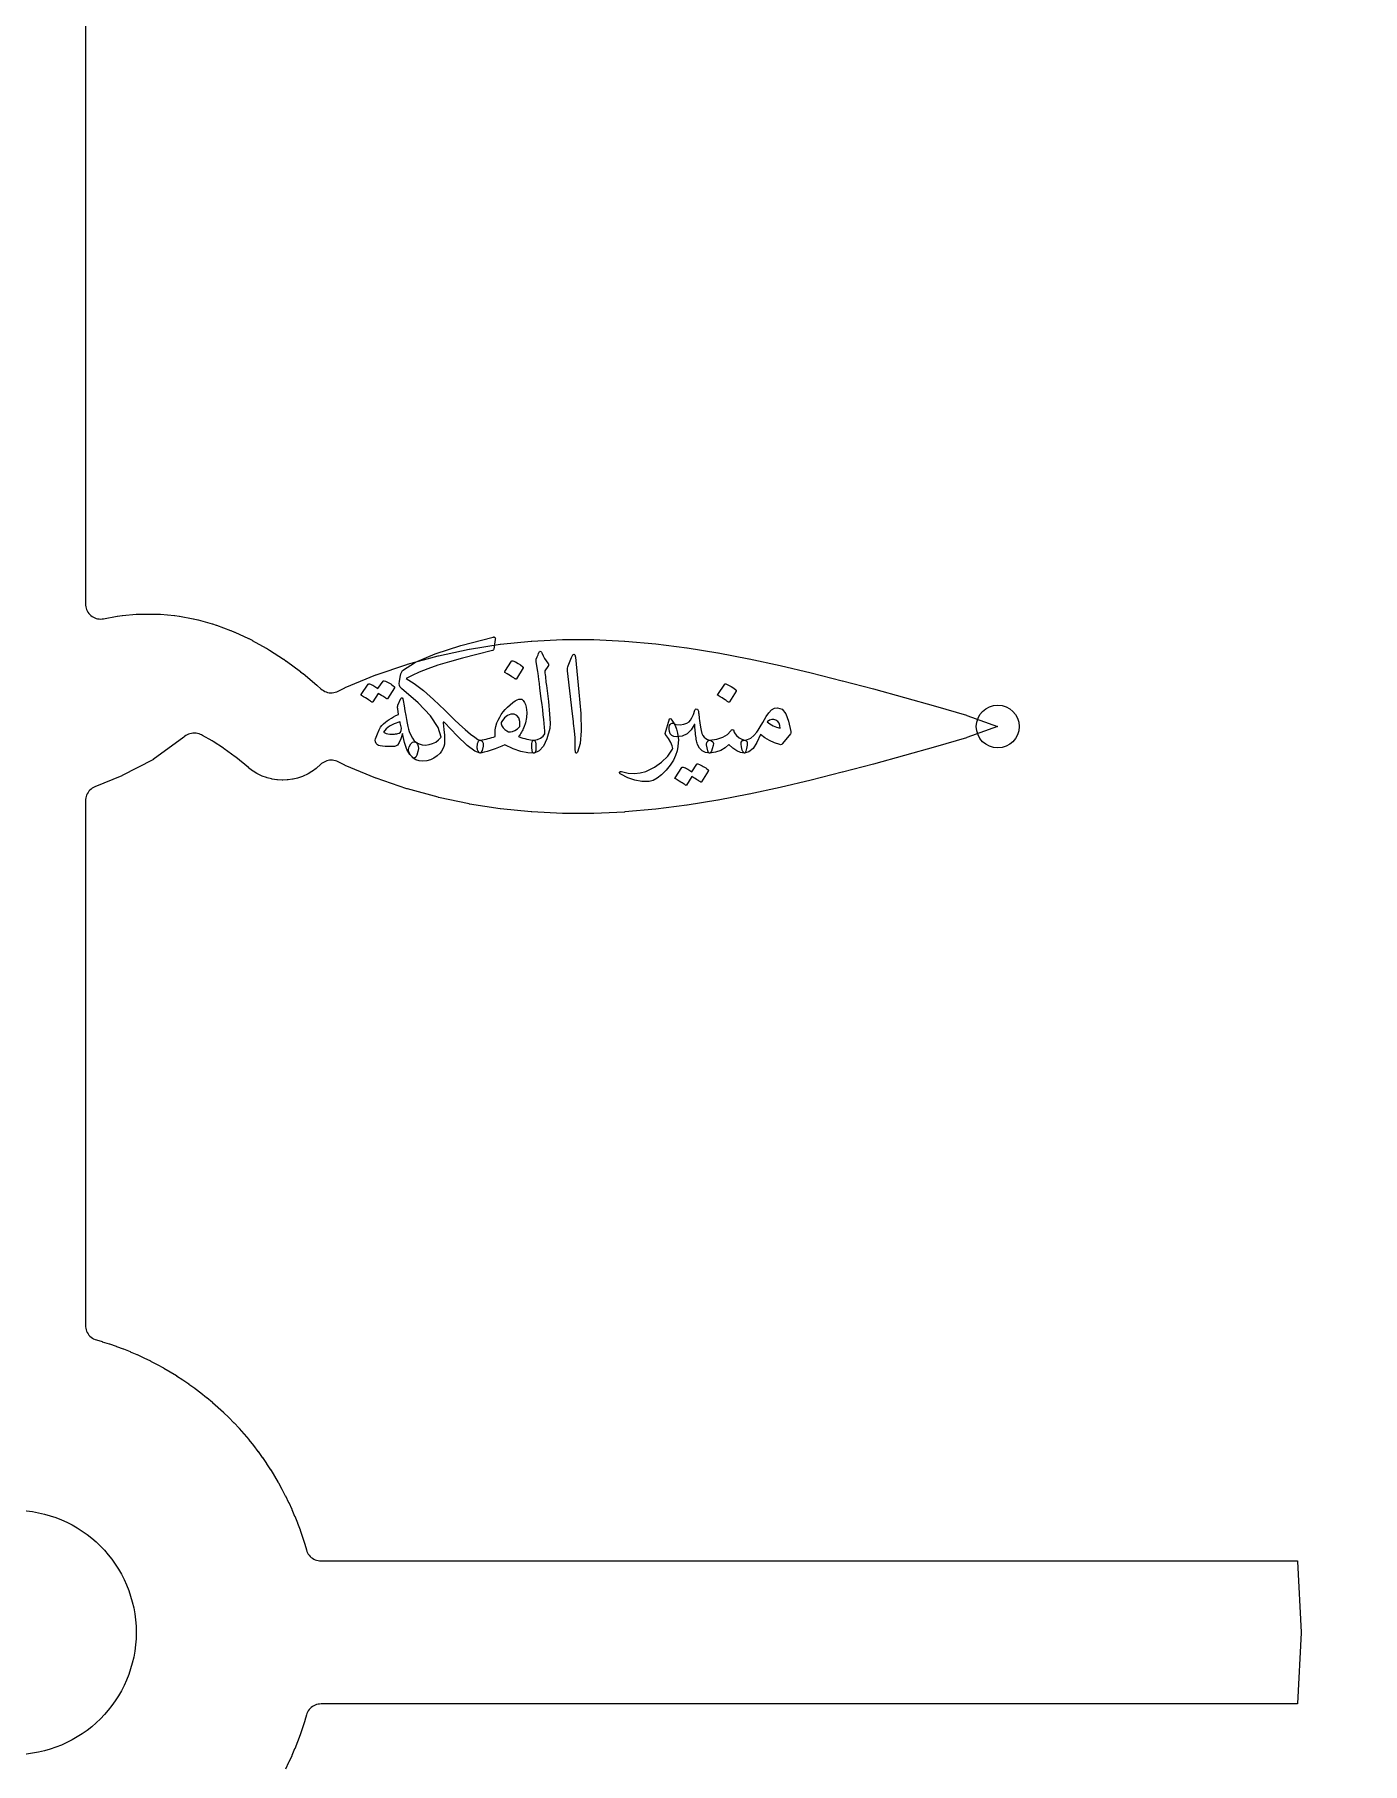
# Model space of a CAD drawing. Header units: millimetres. Extents: x -58 to 58, y -58 to 58.
# Drawn here: x 0.34 to 22.07, y -2.14 to 26.14 of the extents above; entities that cross this region are included whole.
import ezdxf

# ---------------------------------------------------------------- set-up
doc = ezdxf.new("R2010")
doc.units = ezdxf.units.MM
for name, color, linetype in [('CUT_INNER', 6, 'Continuous'), ('ENGRAVE', 7, 'Continuous'), ('TEXT', 5, 'Continuous')]:
    doc.layers.add(name, color=color, linetype=linetype)

msp = doc.modelspace()

# ---------------------------------------------------------------- linework, layer by layer
at = {"layer": 'CUT_INNER'}
msp.add_lwpolyline([(1.17, 31.8651), (1.17, 16.8315), (1.1712, 16.8072), (1.1747, 16.7831), (1.1806, 16.7595), (1.1887, 16.7365), (1.1991, 16.7145), (1.2115, 16.6935), (1.2259, 16.6739), (1.2422, 16.6558), (1.2601, 16.6393), (1.2796, 16.6247), (1.3003, 16.612), (1.3223, 16.6014), (1.3451, 16.593), (1.3687, 16.5868), (1.3927, 16.583), (1.417, 16.5815), (1.4413, 16.5824), (1.4655, 16.5857), (1.69, 16.6272), (1.6955, 16.6281), (1.7687, 16.6382), (1.7743, 16.6389), (2.0002, 16.6597), (2.0059, 16.6601), (2.0809, 16.6636), (2.0867, 16.6637), (2.3125, 16.6637), (2.3182, 16.6636), (2.3933, 16.6601), (2.399, 16.6597), (2.6249, 16.6389), (2.6305, 16.6382), (2.7036, 16.6281), (2.7092, 16.6272), (2.9353, 16.5854), (2.9407, 16.5843), (3.0103, 16.5682), (3.0156, 16.5669), (3.242, 16.5041), (3.247, 16.5026), (3.3118, 16.4816), (3.3168, 16.4799), (3.5436, 16.396), (3.5481, 16.3942), (3.6074, 16.3696), (3.6119, 16.3676), (3.8392, 16.2626), (3.8433, 16.2606), (3.8967, 16.2335), (3.9007, 16.2314), (4.1284, 16.1051), (4.1321, 16.103), (4.1795, 16.0745), (4.1831, 16.0722), (4.4112, 15.9246), (4.4145, 15.9224), (4.4563, 15.8935), (4.4595, 15.8912), (4.688, 15.7222), (4.6909, 15.72), (4.7275, 15.6912), (4.7303, 15.689), (4.9581, 15.4994), (4.9627, 15.4954), (5.023, 15.44), (5.0424, 15.4239), (5.0634, 15.4098), (5.0857, 15.3979), (5.109, 15.3883), (5.1333, 15.3811), (5.1581, 15.3764), (5.1832, 15.3743), (5.2085, 15.3746), (5.2336, 15.3776), (5.2582, 15.383), (5.2822, 15.3909), (5.3053, 15.4012), (5.4123, 15.4555), (5.4211, 15.4595), (5.9216, 15.6666), (5.9291, 15.6695), (6.4304, 15.8401), (6.4376, 15.8423), (6.9392, 15.9803), (6.9462, 15.982), (7.4479, 16.0894), (7.4548, 16.0907), (7.9567, 16.169), (7.9634, 16.1699), (8.4655, 16.2206), (8.472, 16.2211), (8.9744, 16.2455), (8.9805, 16.2457), (9.4833, 16.2453), (9.489, 16.2452), (9.9922, 16.2216), (9.9975, 16.2212), (10.5012, 16.1763), (10.5059, 16.1758), (11.0102, 16.1115), (11.0143, 16.1109), (11.5192, 16.0292), (11.5227, 16.0286), (12.0281, 15.9319), (12.0311, 15.9313), (12.5371, 15.8217), (12.5395, 15.8212), (13.0461, 15.7012), (13.0479, 15.7007), (13.555, 15.5724), (13.5564, 15.5721), (14.0634, 15.4377), (14.5723, 15.2982), (15.0812, 15.155), (15.0824, 15.1546), (15.5869, 15.0068), (15.594, 15.0045), (16.0932, 14.8251), (16.0983, 14.823), (16.0932, 14.8208), (15.594, 14.6414), (15.5869, 14.6391), (15.0824, 14.4913), (15.0812, 14.4909), (14.5739, 14.3481), (14.0654, 14.2088), (13.5564, 14.0738), (13.555, 14.0735), (13.0479, 13.9452), (13.0461, 13.9447), (12.5395, 13.8247), (12.5371, 13.8242), (12.0311, 13.7146), (12.0281, 13.714), (11.5227, 13.6173), (11.5192, 13.6167), (11.0143, 13.535), (11.0102, 13.5344), (10.5059, 13.4701), (10.5012, 13.4696), (9.9975, 13.4247), (9.9922, 13.4243), (9.489, 13.4007), (9.4833, 13.4006), (8.9805, 13.4002), (8.9744, 13.4004), (8.472, 13.4248), (8.4655, 13.4253), (7.9634, 13.476), (7.9567, 13.4769), (7.4548, 13.5552), (7.4479, 13.5565), (6.9462, 13.6639), (6.9392, 13.6656), (6.4376, 13.8036), (6.4304, 13.8058), (5.9291, 13.9764), (5.9216, 13.9793), (5.4211, 14.1864), (5.4123, 14.1904), (5.3053, 14.2447), (5.2834, 14.2545), (5.2606, 14.2622), (5.2373, 14.2677), (5.2135, 14.2709), (5.1895, 14.2718), (5.1656, 14.2704), (5.1418, 14.2667), (5.1186, 14.2607), (5.096, 14.2526), (5.0743, 14.2423), (5.0537, 14.23), (5.0344, 14.2158), (5.0165, 14.1998), (5.0109, 14.1942), (4.9558, 14.145), (4.9463, 14.1373), (4.8867, 14.0937), (4.8765, 14.0869), (4.8129, 14.0494), (4.802, 14.0437), (4.7351, 14.0126), (4.7237, 14.008), (4.654, 13.9836), (4.6423, 13.9801), (4.5705, 13.9626), (4.5585, 13.9603), (4.4854, 13.95), (4.4732, 13.9489), (4.3994, 13.9457), (4.3871, 13.9458), (4.3134, 13.9499), (4.3012, 13.9512), (4.2282, 13.9626), (4.2162, 13.965), (4.1447, 13.9835), (4.133, 13.9871), (4.0637, 14.0124), (4.0524, 14.0172), (3.9858, 14.0492), (3.9751, 14.0551), (3.912, 14.0935), (3.9018, 14.1003), (3.8404, 14.1466), (3.8356, 14.1504), (3.6312, 14.3205), (3.6199, 14.3293), (3.4426, 14.4604), (3.4298, 14.4693), (3.26, 14.5792), (3.2454, 14.5879), (3.0836, 14.6777), (3.0672, 14.686), (3.0535, 14.6924), (3.0299, 14.7019), (3.0054, 14.7089), (2.9804, 14.7134), (2.9551, 14.7154), (2.9297, 14.7147), (2.9044, 14.7115), (2.8797, 14.7058), (2.8556, 14.6975), (2.8325, 14.6869), (2.8106, 14.6739), (2.7902, 14.6588), (2.78, 14.6506), (2.2805, 14.2808), (2.2762, 14.2779), (2.2716, 14.2753), (1.7719, 14.0217), (1.7631, 14.0176), (1.3244, 13.8361), (1.3022, 13.8256), (1.2812, 13.813), (1.2615, 13.7984), (1.2433, 13.7819), (1.2268, 13.7637), (1.2122, 13.744), (1.1995, 13.723), (1.189, 13.7008), (1.1808, 13.6777), (1.1748, 13.6539), (1.1712, 13.6296), (1.17, 13.6051), (1.17, 5.0255), (1.1712, 5.0007), (1.1749, 4.9762), (1.181, 4.9522), (1.1894, 4.9289), (1.2001, 4.9066), (1.2129, 4.8854), (1.2278, 4.8656), (1.2446, 4.8474), (1.263, 4.8309), (1.2831, 4.8163), (1.3044, 4.8038), (1.327, 4.7934), (1.3504, 4.7854), (1.442, 4.7588), (1.4449, 4.7579), (1.5583, 4.722), (1.5612, 4.721), (1.6737, 4.6823), (1.6766, 4.6813), (1.7881, 4.6398), (1.791, 4.6387), (1.9015, 4.5946), (1.9043, 4.5934), (2.0137, 4.5465), (2.0165, 4.5453), (2.1246, 4.4957), (2.1274, 4.4944), (2.2343, 4.4422), (2.2371, 4.4409), (2.3427, 4.3861), (2.3454, 4.3846), (2.4496, 4.3272), (2.4523, 4.3257), (2.5551, 4.2658), (2.5577, 4.2643), (2.659, 4.2018), (2.6616, 4.2002), (2.7613, 4.1353), (2.7638, 4.1336), (2.8619, 4.0663), (2.8644, 4.0645), (2.9609, 3.9948), (2.9633, 3.993), (3.058, 3.921), (3.0604, 3.9191), (3.1533, 3.8448), (3.1557, 3.8428), (3.2467, 3.7662), (3.2491, 3.7642), (3.3382, 3.6854), (3.3405, 3.6833), (3.4276, 3.6024), (3.4298, 3.6002), (3.515, 3.5172), (3.5172, 3.515), (3.6002, 3.4298), (3.6024, 3.4276), (3.6833, 3.3405), (3.6854, 3.3382), (3.7642, 3.2491), (3.7662, 3.2467), (3.8428, 3.1557), (3.8448, 3.1533), (3.9191, 3.0604), (3.921, 3.058), (3.993, 2.9633), (3.9948, 2.9609), (4.0645, 2.8644), (4.0663, 2.8619), (4.1336, 2.7638), (4.1353, 2.7613), (4.2002, 2.6616), (4.2018, 2.659), (4.2643, 2.5577), (4.2658, 2.5551), (4.3257, 2.4523), (4.3272, 2.4496), (4.3846, 2.3454), (4.3861, 2.3427), (4.4409, 2.2371), (4.4422, 2.2343), (4.4944, 2.1274), (4.4957, 2.1246), (4.5453, 2.0165), (4.5465, 2.0137), (4.5934, 1.9043), (4.5946, 1.9015), (4.6387, 1.791), (4.6398, 1.7881), (4.6813, 1.6766), (4.6823, 1.6737), (4.721, 1.5612), (4.722, 1.5583), (4.7579, 1.4449), (4.7588, 1.442), (4.7854, 1.3504), (4.7934, 1.327), (4.8038, 1.3044), (4.8163, 1.2831), (4.8309, 1.263), (4.8474, 1.2446), (4.8656, 1.2278), (4.8854, 1.2129), (4.9066, 1.2001), (4.9289, 1.1894), (4.9522, 1.181), (4.9762, 1.1749), (5.0007, 1.1712), (5.0255, 1.17), (20.9976, 1.17), (21.0036, 1.1697), (21.0042, 1.1637), (21.0611, 0.0061), (21.0611, -0.0061), (21.0042, -1.1637), (21.0036, -1.1697), (20.9976, -1.17), (5.0255, -1.17), (5.0007, -1.1712), (4.9762, -1.1749), (4.9522, -1.181), (4.9289, -1.1894), (4.9066, -1.2001), (4.8854, -1.2129), (4.8656, -1.2278), (4.8474, -1.2446), (4.8309, -1.263), (4.8163, -1.2831), (4.8038, -1.3044), (4.7934, -1.327), (4.7854, -1.3504), (4.7588, -1.442), (4.7579, -1.4449), (4.722, -1.5583), (4.721, -1.5612), (4.6823, -1.6737), (4.6813, -1.6766), (4.6398, -1.7881), (4.6387, -1.791), (4.5946, -1.9015), (4.5934, -1.9043), (4.5465, -2.0137), (4.5453, -2.0165), (4.4957, -2.1246), (4.4944, -2.1274), (4.4422, -2.2343)], dxfattribs=at)
msp.add_circle((0, 0), 2, dxfattribs=at)
at = {"layer": 'ENGRAVE'}
for centre, radius in [((0, 16.7167), 38.5892), ((16.0992, 14.823), 0.351)]:
    msp.add_circle(centre, radius, dxfattribs=at)
at = {"layer": 'TEXT'}
for points in [[(7.8484, 16.2889), (7.855, 16.2884), (7.8607, 16.2871), (7.8655, 16.2849), (7.8694, 16.2819), (7.8742, 16.2762), (7.877, 16.2685), (7.8777, 16.2587), (7.8764, 16.2469), (7.8508, 16.0861), (7.8486, 16.0787), (7.8444, 16.0727), (7.8381, 16.0682), (7.8298, 16.0651), (7.5722, 16.0029), (7.3377, 15.9422), (7.1265, 15.8829), (6.9383, 15.8251), (6.7735, 15.7687), (6.6322, 15.7138), (6.5143, 15.6604), (6.4198, 15.6084), (6.5509, 15.5278), (6.6995, 15.4143), (6.8655, 15.2679), (7.049, 15.0886), (7.1251, 15.0139), (7.2064, 14.9366), (7.2929, 14.8566), (7.3846, 14.774), (7.4706, 14.7002), (7.5396, 14.6464), (7.5918, 14.6128), (7.627, 14.5992), (7.6632, 14.5835), (7.6806, 14.5503), (7.6795, 14.4996), (7.6597, 14.4314), (7.6515, 14.4131), (7.6433, 14.4), (7.6352, 14.3921), (7.627, 14.3895), (7.5409, 14.4206), (7.4155, 14.5142), (7.2508, 14.67), (7.0467, 14.8882), (7.0346, 14.8951), (7.0263, 14.8969), (7.0218, 14.8939), (7.0211, 14.8859), (7.0365, 14.7766), (7.0456, 14.682), (7.0482, 14.6018), (7.0444, 14.5363), (7.032, 14.4939), (7.0158, 14.4553), (6.9959, 14.4205), (6.9721, 14.3895), (6.9236, 14.3413), (6.8713, 14.3038), (6.8153, 14.2772), (6.7554, 14.2613), (6.6882, 14.2546), (6.629, 14.2601), (6.5775, 14.2779), (6.534, 14.3079), (6.4887, 14.3561), (6.4623, 14.4029), (6.4549, 14.4482), (6.4664, 14.492), (6.4938, 14.5383), (6.5223, 14.5654), (6.5521, 14.5733), (6.5829, 14.5619), (6.6293, 14.5379), (6.6797, 14.5241), (6.7341, 14.5204), (6.7927, 14.527), (6.8505, 14.5433), (6.9028, 14.5689), (6.9496, 14.6039), (6.9908, 14.6482), (6.9398, 14.8091), (6.8148, 14.996), (6.6159, 15.2088), (6.3429, 15.4475), (6.3223, 15.4695), (6.3097, 15.4959), (6.3049, 15.5266), (6.3079, 15.5617), (6.3207, 15.6305), (6.3336, 15.6829), (6.3464, 15.7191), (6.3592, 15.7389), (6.5733, 15.8771), (6.8917, 16.0145), (7.3144, 16.1509), (7.8414, 16.2865), (7.8425, 16.2866), (7.8435, 16.2868), (7.8443, 16.2872), (7.8449, 16.2877), (7.8456, 16.2882), (7.8464, 16.2886), (7.8473, 16.2888), (7.8484, 16.2889)], [(8.1444, 15.8927), (8.1473, 15.8956), (8.1514, 15.8973), (8.1566, 15.8979), (8.1631, 15.8973), (8.2084, 15.879), (8.251, 15.8566), (8.2911, 15.83), (8.3285, 15.7995), (8.3322, 15.7948), (8.3338, 15.7901), (8.3333, 15.7855), (8.3309, 15.7808), (8.2213, 15.6037), (8.2172, 15.5995), (8.212, 15.5984), (8.2056, 15.6006), (8.198, 15.606), (8.1915, 15.6107), (8.1811, 15.6177), (8.167, 15.627), (8.1491, 15.6387), (8.1271, 15.6526), (8.1007, 15.6689), (8.07, 15.6876), (8.0349, 15.7086), (8.0302, 15.7121), (8.0279, 15.7156), (8.0279, 15.7191), (8.0302, 15.7226)], [(8.5476, 15.9276), (8.5633, 15.9657), (8.5756, 15.9958), (8.5843, 16.0181), (8.5896, 16.0325), (8.5936, 16.0417), (8.5989, 16.0482), (8.6053, 16.0522), (8.6129, 16.0535), (8.6215, 16.052), (8.6286, 16.0477), (8.6343, 16.0404), (8.6385, 16.0302), (8.6579, 15.9802), (8.681, 15.9352), (8.708, 15.8952), (8.7387, 15.8601), (8.7473, 15.8488), (8.7498, 15.8362), (8.7461, 15.822), (8.7364, 15.8065), (8.6851, 15.7342), (8.6886, 15.7019), (8.6921, 15.6701), (8.6956, 15.6389), (8.6991, 15.6084), (8.7026, 15.5783), (8.7061, 15.5489), (8.7096, 15.5201), (8.7131, 15.4918), (8.7453, 15.2302), (8.7649, 15.0257), (8.7721, 14.8783), (8.7667, 14.788), (8.7227, 14.6241), (8.6653, 14.5031), (8.5945, 14.4249), (8.5103, 14.3895), (8.508, 14.3895), (8.5057, 14.3895), (8.5033, 14.3895), (8.501, 14.3895), (8.4872, 14.4026), (8.4783, 14.4326), (8.4743, 14.4795), (8.4754, 14.5433), (8.4775, 14.5669), (8.4841, 14.5841), (8.495, 14.5948), (8.5103, 14.5992), (8.5694, 14.611), (8.6187, 14.6324), (8.658, 14.6635), (8.6874, 14.7041), (8.6855, 14.7529), (8.6819, 14.8084), (8.6767, 14.8706), (8.67, 14.9395), (8.6617, 15.0148), (8.6522, 15.0962), (8.6413, 15.1838), (8.6292, 15.2774), (8.618, 15.3695), (8.6076, 15.4522), (8.5981, 15.5256), (8.5896, 15.5897), (8.5821, 15.6445), (8.5761, 15.6899), (8.5716, 15.726), (8.5686, 15.7528), (8.5453, 15.8857), (8.5445, 15.8988), (8.5447, 15.9102), (8.5457, 15.9198), (8.5476, 15.9276)], [(9.1256, 15.9509), (9.1479, 15.9941), (9.1658, 16.0092), (9.1793, 15.9964), (9.1885, 15.9556), (9.2421, 15.3846), (9.274, 15.0342), (9.2811, 14.7542), (9.2635, 14.5447), (9.2211, 14.4058), (9.2134, 14.3944), (9.2066, 14.3883), (9.2006, 14.3874), (9.1955, 14.3918), (9.1914, 14.3986), (9.1885, 14.4075), (9.1868, 14.4185), (9.1862, 14.4314), (9.1862, 14.5324), (9.1815, 14.6394), (9.1722, 14.7526), (9.1582, 14.8719), (9.1551, 14.9031), (9.146, 14.9873), (9.1307, 15.1245), (9.1093, 15.3147), (9.058, 15.7365), (9.0568, 15.759), (9.058, 15.7796), (9.0615, 15.7986), (9.0673, 15.8158)], [(6.0399, 15.5664), (6.0428, 15.5693), (6.0469, 15.5711), (6.0521, 15.5716), (6.0586, 15.5711), (6.0815, 15.5625), (6.1037, 15.553), (6.1252, 15.5427), (6.146, 15.5314), (6.1661, 15.5192), (6.1859, 15.5058), (6.2052, 15.4912), (6.224, 15.4755), (6.2277, 15.4707), (6.2293, 15.4656), (6.2288, 15.4602), (6.2264, 15.4545), (6.1145, 15.2774), (6.1114, 15.2751), (6.1069, 15.2751), (6.1009, 15.2774), (6.0935, 15.2821), (6.0884, 15.2864), (6.0801, 15.2923), (6.0686, 15.2998), (6.0539, 15.3089), (6.0358, 15.3197), (6.0143, 15.3325), (5.9892, 15.3471), (5.9607, 15.3636), (5.8721, 15.2261), (5.868, 15.2219), (5.8628, 15.2209), (5.8564, 15.2231), (5.8488, 15.2285), (5.8423, 15.2331), (5.8319, 15.2401), (5.8178, 15.2494), (5.7999, 15.2611), (5.7779, 15.2751), (5.7515, 15.2914), (5.7208, 15.31), (5.6857, 15.331), (5.682, 15.3345), (5.6804, 15.338), (5.6809, 15.3415), (5.6833, 15.345), (5.7975, 15.5151), (5.8004, 15.518), (5.8045, 15.5198), (5.8098, 15.5204), (5.8162, 15.5198), (5.8357, 15.5135), (5.8546, 15.5061), (5.873, 15.4977), (5.8908, 15.4883), (5.9079, 15.4781), (5.9246, 15.4671), (5.9406, 15.4553), (5.956, 15.4429)], [(6.5853, 14.5596), (6.6061, 14.5364), (6.6173, 14.5042), (6.6189, 14.463), (6.6109, 14.4128), (6.594, 14.3564), (6.5759, 14.3201), (6.5567, 14.304), (6.5363, 14.3079), (6.4788, 14.3634), (6.4297, 14.4483), (6.3891, 14.5627), (6.3569, 14.7064), (6.3314, 14.6219), (6.3038, 14.5596), (6.2743, 14.5194), (6.2427, 14.5013), (6.2257, 14.4983), (6.2074, 14.4961), (6.1878, 14.4948), (6.1669, 14.4943), (6.1449, 14.4945), (6.1218, 14.4949), (6.0977, 14.4957), (6.0725, 14.4967), (6.0283, 14.5009), (5.9933, 14.5066), (5.9677, 14.5137), (5.9514, 14.5223), (5.9289, 14.5478), (5.9152, 14.573), (5.9103, 14.5979), (5.9141, 14.6225), (5.947, 14.7044), (5.9758, 14.7682), (6.0006, 14.8139), (6.0213, 14.8416), (6.0489, 14.8678), (6.0781, 14.8929), (6.1089, 14.9168), (6.1413, 14.9395), (6.1756, 14.9612), (6.2121, 14.982), (6.2508, 15.002), (6.2916, 15.0211), (6.28, 15.1119), (6.2776, 15.1307), (6.2776, 15.1475), (6.28, 15.1622), (6.2846, 15.1749), (6.3336, 15.2797), (6.3438, 15.2927), (6.3534, 15.292), (6.3624, 15.2776), (6.3709, 15.2494), (6.3845, 15.1599), (6.3977, 15.0779), (6.4102, 15.0032), (6.4221, 14.936), (6.4338, 14.8763), (6.4454, 14.8244), (6.4571, 14.7802), (6.4687, 14.7437), (6.4935, 14.6833), (6.5212, 14.6324), (6.5518, 14.5912), (6.5853, 14.5596)], [(11.6309, 15.5151), (11.6339, 15.518), (11.6379, 15.5198), (11.6432, 15.5204), (11.6496, 15.5198), (11.6949, 15.5014), (11.7376, 15.479), (11.7776, 15.4525), (11.8151, 15.4219), (11.8187, 15.4172), (11.8203, 15.4126), (11.8199, 15.4079), (11.8174, 15.4033), (11.7078, 15.2261), (11.7038, 15.2219), (11.6985, 15.2209), (11.6921, 15.2231), (11.6845, 15.2285), (11.678, 15.2331), (11.6676, 15.2401), (11.6535, 15.2494), (11.6356, 15.2611), (11.6136, 15.2751), (11.5872, 15.2914), (11.5565, 15.31), (11.5214, 15.331), (11.5167, 15.3345), (11.5144, 15.338), (11.5144, 15.3415), (11.5167, 15.345)], [(8.2889, 15.2728), (8.2923, 15.2727), (8.2953, 15.2725), (8.2981, 15.2721), (8.3006, 15.2716), (8.3029, 15.2709), (8.3052, 15.2701), (8.3076, 15.2692), (8.3099, 15.2681), (8.3354, 15.247), (8.3559, 15.2186), (8.3715, 15.1829), (8.3821, 15.1399), (8.391, 15.0527), (8.3874, 14.968), (8.3712, 14.886), (8.3425, 14.8066), (8.3341, 14.788), (8.325, 14.7694), (8.3154, 14.7507), (8.3052, 14.7321), (8.2944, 14.7134), (8.2831, 14.6948), (8.2711, 14.6761), (8.2586, 14.6575), (8.2942, 14.6453), (8.3285, 14.6345), (8.3617, 14.6249), (8.3938, 14.6167), (8.4247, 14.6099), (8.4544, 14.6048), (8.4829, 14.6012), (8.5103, 14.5992), (8.5208, 14.5956), (8.529, 14.5847), (8.5348, 14.5664), (8.5383, 14.541), (8.5418, 14.4764), (8.5383, 14.4297), (8.5278, 14.4007), (8.5103, 14.3895), (8.4104, 14.3901), (8.2971, 14.4128), (8.1703, 14.4576), (8.0302, 14.5246), (7.9832, 14.5025), (7.9306, 14.4804), (7.8725, 14.4582), (7.8088, 14.4361), (7.7452, 14.4157), (7.694, 14.4011), (7.6554, 14.3924), (7.6294, 14.3895), (7.6162, 14.3927), (7.6049, 14.4023), (7.5953, 14.4183), (7.5874, 14.4407), (7.5844, 14.4536), (7.5825, 14.4664), (7.5815, 14.4792), (7.5816, 14.492), (7.5824, 14.5048), (7.5836, 14.5176), (7.5853, 14.5305), (7.5874, 14.5433), (7.5944, 14.5669), (7.6037, 14.5841), (7.6154, 14.5948), (7.6294, 14.5992), (7.6627, 14.6053), (7.6952, 14.6117), (7.7268, 14.6187), (7.7575, 14.626), (7.7877, 14.6338), (7.8176, 14.642), (7.8471, 14.6507), (7.8764, 14.6598), (7.872, 14.7121), (7.8752, 14.7664), (7.886, 14.8228), (7.9044, 14.8812), (7.9247, 14.9283), (7.9484, 14.9739), (7.9754, 15.018), (8.0057, 15.0607), (8.0398, 15.1019), (8.0777, 15.1417), (8.1196, 15.18), (8.1654, 15.2168), (8.2011, 15.2413), (8.2336, 15.2588), (8.2628, 15.2693), (8.2889, 15.2728)], [(8.184, 15.0257), (8.1294, 15.0227), (8.0774, 15.0018), (8.028, 14.9632), (7.9813, 14.9069), (7.9733, 14.8882), (7.9749, 14.8649), (7.9861, 14.8369), (8.0069, 14.8043), (8.0344, 14.7737), (8.0634, 14.7519), (8.0939, 14.7388), (8.1258, 14.7344), (8.1607, 14.7401), (8.198, 14.7571), (8.2376, 14.7855), (8.2796, 14.8253), (8.2762, 14.9034), (8.2592, 14.9628), (8.2285, 15.0036), (8.184, 15.0257)], [(11.1741, 15.1096), (11.1845, 15.1055), (11.1922, 15.098), (11.1973, 15.0869), (11.1998, 15.0723), (11.2012, 15.0622), (11.203, 15.0481), (11.2052, 15.0302), (11.2079, 15.0082), (11.2111, 14.9825), (11.2146, 14.9532), (11.2186, 14.9202), (11.2231, 14.8835), (11.2324, 14.8136), (11.2441, 14.7554), (11.258, 14.7088), (11.2744, 14.6738), (11.2943, 14.6464), (11.3192, 14.6249), (11.3491, 14.6091), (11.3839, 14.5992), (11.4164, 14.5884), (11.4369, 14.5701), (11.4455, 14.5442), (11.4422, 14.5107), (11.4282, 14.4576), (11.4142, 14.4198), (11.4002, 14.397), (11.3862, 14.3895), (11.3179, 14.3982), (11.2621, 14.4244), (11.2189, 14.4681), (11.1881, 14.5293), (11.1824, 14.5486), (11.1768, 14.5692), (11.1713, 14.5911), (11.166, 14.6144), (11.1611, 14.6391), (11.157, 14.6653), (11.1535, 14.6932), (11.1508, 14.7227), (11.1486, 14.7514), (11.1465, 14.7769), (11.1445, 14.7992), (11.1427, 14.8183), (11.1412, 14.8339), (11.1401, 14.8457), (11.1394, 14.8537), (11.1392, 14.8579), (11.139, 14.8599), (11.1386, 14.8611), (11.1379, 14.8616), (11.1369, 14.8614), (11.1355, 14.8603), (11.1339, 14.8582), (11.1321, 14.8551), (11.1299, 14.8509), (11.0828, 14.7669), (11.0186, 14.7058), (10.9372, 14.6678), (10.8385, 14.6528), (10.7966, 14.6576), (10.764, 14.6744), (10.7407, 14.7031), (10.7267, 14.7437), (10.7223, 14.7806), (10.7232, 14.8119), (10.7293, 14.8377), (10.7407, 14.8579), (10.7546, 14.872), (10.7686, 14.8795), (10.7826, 14.8802), (10.7966, 14.8742), (10.8087, 14.8661), (10.8193, 14.8602), (10.8285, 14.8567), (10.8362, 14.8556), (10.9037, 14.8533), (10.9615, 14.8602), (11.0097, 14.8766), (11.0483, 14.9022), (11.0709, 14.927), (11.0943, 14.9663), (11.1187, 15.0202), (11.1438, 15.0886), (11.1484, 15.0996), (11.1549, 15.1067), (11.1635, 15.11), (11.1741, 15.1096)], [(12.4956, 15.1306), (12.5686, 15.1047), (12.629, 15.0315), (12.6769, 14.9112), (12.7123, 14.7437), (12.7136, 14.7316), (12.7129, 14.721), (12.7101, 14.7118), (12.7053, 14.7041), (12.5771, 14.5433), (12.5683, 14.5335), (12.5579, 14.5276), (12.5461, 14.5254), (12.5329, 14.527), (12.4458, 14.5567), (12.3639, 14.5946), (12.2873, 14.6406), (12.2159, 14.6948), (12.1584, 14.5612), (12.0953, 14.4658), (12.0267, 14.4085), (11.9526, 14.3895), (11.9443, 14.3925), (11.9357, 14.4017), (11.9268, 14.417), (11.9176, 14.4384), (11.9035, 14.4914), (11.8984, 14.534), (11.9023, 14.566), (11.9153, 14.5876), (11.9228, 14.5927), (11.9316, 14.5963), (11.9415, 14.5985), (11.9526, 14.5992), (12.0056, 14.6082), (12.0574, 14.633), (12.1081, 14.6735), (12.1576, 14.7297), (12.1793, 14.7624), (12.2118, 14.816), (12.2551, 14.8905), (12.3091, 14.9861), (12.3514, 15.0493), (12.3965, 15.0945), (12.4446, 15.1216), (12.4956, 15.1306)], [(6.3173, 14.9022), (6.2227, 14.8687), (6.1465, 14.8288), (6.0887, 14.7825), (6.0492, 14.7297), (6.0669, 14.7181), (6.0894, 14.7088), (6.117, 14.7018), (6.1494, 14.6971), (6.1682, 14.6963), (6.187, 14.6962), (6.206, 14.6969), (6.2252, 14.6983), (6.2445, 14.7007), (6.2639, 14.7044), (6.2835, 14.7094), (6.3033, 14.7157), (6.326, 14.7306), (6.3382, 14.7565), (6.34, 14.7935), (6.3312, 14.8416), (6.3251, 14.8637), (6.3207, 14.8812), (6.3181, 14.894), (6.3173, 14.9022)], [(9.9296, 14.0445), (9.9223, 14.0494), (9.9168, 14.0544), (9.913, 14.0598), (9.911, 14.0655), (9.9105, 14.0702), (9.9116, 14.0748), (9.914, 14.0795), (9.918, 14.0842), (9.9221, 14.0869), (9.9273, 14.0882), (9.9337, 14.0881), (9.9413, 14.0865), (10.0501, 14.0622), (10.1528, 14.0544), (10.2493, 14.0633), (10.3398, 14.0888), (10.4798, 14.156), (10.5991, 14.2386), (10.6977, 14.3366), (10.7756, 14.4501), (10.7767, 14.4522), (10.7777, 14.4541), (10.7785, 14.4557), (10.7791, 14.4571), (10.7796, 14.4582), (10.78, 14.4594), (10.7802, 14.4606), (10.7803, 14.4617), (10.7729, 14.5086), (10.7506, 14.5631), (10.7134, 14.6251), (10.6614, 14.6948), (10.6595, 14.6991), (10.6585, 14.7029), (10.6584, 14.7061), (10.6591, 14.7088), (10.7267, 14.9465), (10.7341, 14.9554), (10.7471, 14.9494), (10.7656, 14.9286), (10.7896, 14.8929), (10.8192, 14.8388), (10.8426, 14.7793), (10.86, 14.7141), (10.8712, 14.6435), (10.8734, 14.6036), (10.8706, 14.5538), (10.8629, 14.4941), (10.8502, 14.4244), (10.8276, 14.3496), (10.7902, 14.2718), (10.7379, 14.1911), (10.6707, 14.1075), (10.5984, 14.0332), (10.528, 13.9781), (10.4597, 13.9423), (10.3934, 13.9257), (10.2762, 13.9235), (10.1598, 13.9426), (10.0443, 13.9829), (9.9296, 14.0445)], [(11.9526, 14.5992), (11.9711, 14.5932), (11.9846, 14.587), (11.9932, 14.5804), (11.9968, 14.5736), (11.9986, 14.5631), (11.9992, 14.5503), (11.9986, 14.5351), (11.9968, 14.5176), (11.988, 14.4616), (11.9776, 14.4215), (11.9658, 14.3975), (11.9526, 14.3895), (11.8896, 14.3984), (11.8267, 14.425), (11.7638, 14.4694), (11.7009, 14.5316), (11.6408, 14.4747), (11.568, 14.432), (11.4824, 14.4036), (11.3839, 14.3895), (11.3733, 14.3917), (11.3647, 14.3982), (11.3581, 14.4091), (11.3536, 14.4244), (11.335, 14.5223), (11.3329, 14.5332), (11.3338, 14.545), (11.3376, 14.5577), (11.3443, 14.5713), (11.352, 14.5817), (11.3612, 14.5899), (11.3718, 14.5957), (11.3839, 14.5992), (11.5016, 14.6167), (11.5983, 14.6482), (11.6741, 14.6936), (11.7288, 14.753), (11.7352, 14.7612), (11.7428, 14.767), (11.7515, 14.7705), (11.7614, 14.7717), (11.7706, 14.7704), (11.7772, 14.7664), (11.7811, 14.7599), (11.7824, 14.7507), (11.7827, 14.742), (11.7836, 14.7344), (11.785, 14.728), (11.7871, 14.7227), (11.8263, 14.6757), (11.8669, 14.6394), (11.909, 14.6139), (11.9526, 14.5992)], [(12.3278, 14.9022), (12.3715, 14.8658), (12.421, 14.8358), (12.4763, 14.8122), (12.5375, 14.795), (12.5342, 14.8409), (12.5218, 14.8783), (12.5004, 14.9073), (12.4699, 14.9278), (12.4348, 14.9385), (12.3994, 14.9377), (12.3638, 14.9256), (12.3278, 14.9022)], [(11.1741, 14.2054), (11.1771, 14.2083), (11.1811, 14.21), (11.1864, 14.2106), (11.1928, 14.21), (11.2157, 14.2014), (11.2379, 14.192), (11.2594, 14.1816), (11.2802, 14.1704), (11.3004, 14.1582), (11.3201, 14.1448), (11.3394, 14.1302), (11.3583, 14.1145), (11.3619, 14.1097), (11.3635, 14.1046), (11.3631, 14.0992), (11.3606, 14.0935), (11.2487, 13.9164), (11.2457, 13.914), (11.2412, 13.914), (11.2352, 13.9164), (11.2277, 13.921), (11.2227, 13.9253), (11.2143, 13.9312), (11.2028, 13.9387), (11.1881, 13.9478), (11.1701, 13.9587), (11.1485, 13.9714), (11.1235, 13.9861), (11.0949, 14.0026), (11.0063, 13.8651), (11.0023, 13.8609), (10.997, 13.8598), (10.9906, 13.862), (10.983, 13.8674), (10.9765, 13.8721), (10.9661, 13.8791), (10.952, 13.8884), (10.9341, 13.9), (10.9121, 13.914), (10.8857, 13.9303), (10.855, 13.949), (10.8199, 13.97), (10.8163, 13.9735), (10.8147, 13.977), (10.8151, 13.9805), (10.8176, 13.9839), (10.9318, 14.1541), (10.9347, 14.157), (10.9388, 14.1587), (10.944, 14.1593), (10.9504, 14.1587), (10.9699, 14.1524), (10.9889, 14.1451), (11.0072, 14.1367), (11.025, 14.1273), (11.0422, 14.117), (11.0588, 14.106), (11.0748, 14.0943), (11.0902, 14.0818)]]:
    msp.add_lwpolyline(points, close=True, dxfattribs=at)

doc.saveas('drawing.dxf')
